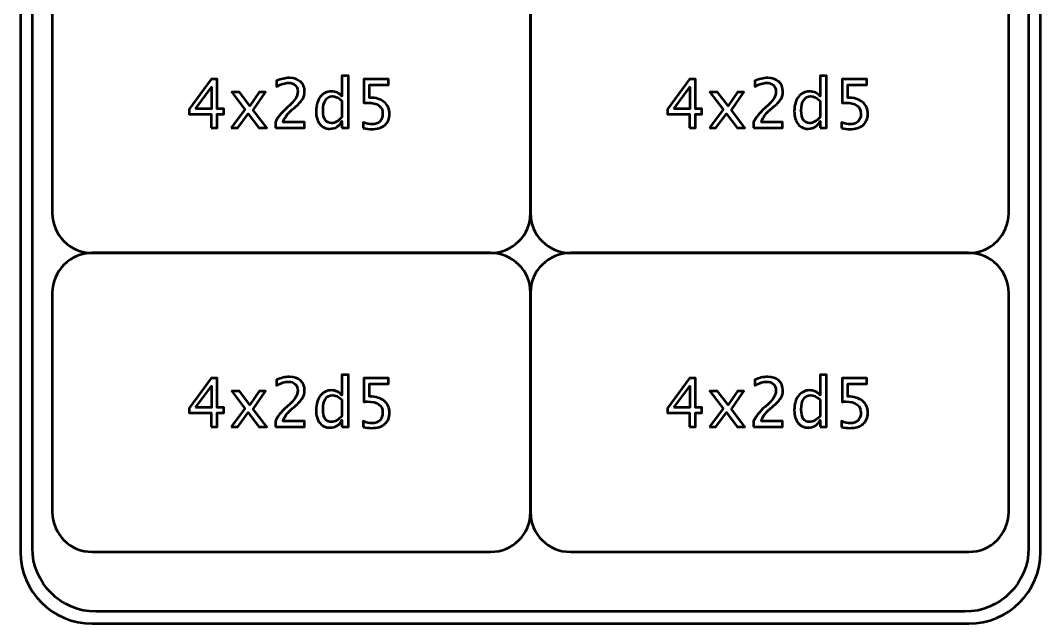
# Model space of a CAD drawing. Header units: centimetres. Extents: x -143 to 63, y -92 to 73.
# Drawn here: x -6.4 to 6.4, y -83.4 to -75.83 of the extents above; entities that cross this region are included whole.
import ezdxf

# ---------------------------------------------------------------- set-up
doc = ezdxf.new("R2010")
doc.units = ezdxf.units.CM
doc.header["$MEASUREMENT"] = 0
doc.layers.add('Layer 1', color=7, linetype='Continuous')

msp = doc.modelspace()

# ---------------------------------------------------------------- linework, layer by layer
at = {"layer": 'Layer 1', "lineweight": 53}
for points in [[(-6.4, -82.5), (-6.4, -82.5), (-6.4, -67.5), (-6.4, -67.5), (-6.4, -67.5), (-6.4, -67.00294), (-5.99706, -66.6), (-5.5, -66.6), (-5.5, -66.6), (-5.5, -66.6), (5.5, -66.6), (5.5, -66.6), (5.5, -66.6), (5.99706, -66.6), (6.4, -67.00294), (6.4, -67.5), (6.4, -67.5), (6.4, -67.5), (6.4, -82.5), (6.4, -82.5), (6.4, -82.5), (6.4, -82.99706), (5.99706, -83.4), (5.5, -83.4), (5.5, -83.4), (5.5, -83.4), (-5.5, -83.4), (-5.5, -83.4), (-5.5, -83.4), (-5.99706, -83.4), (-6.4, -82.99706), (-6.4, -82.5)], [(-5.45, -83.25), (-5.45, -83.25), (5.45, -83.25), (5.45, -83.25), (5.45, -83.25), (5.89183, -83.25), (6.25, -82.89183), (6.25, -82.45), (6.25, -82.45), (6.25, -82.45), (6.25, -67.55), (6.25, -67.55), (6.25, -67.55), (6.25, -67.10817), (5.89183, -66.75), (5.45, -66.75), (5.45, -66.75), (5.45, -66.75), (-5.45, -66.75), (-5.45, -66.75), (-5.45, -66.75), (-5.89183, -66.75), (-6.25, -67.10817), (-6.25, -67.55), (-6.25, -67.55), (-6.25, -67.55), (-6.25, -82.45), (-6.25, -82.45), (-6.25, -82.45), (-6.25, -82.89183), (-5.89183, -83.25), (-5.45, -83.25)]]:
    msp.add_open_spline(points, degree=3, knots=[0, 0, 0, 0, 0.11111111, 0.11111111, 0.11111111, 0.11111111, 0.22222222, 0.22222222, 0.22222222, 0.22222222, 0.33333333, 0.33333333, 0.33333333, 0.33333333, 0.44444444, 0.44444444, 0.44444444, 0.44444444, 0.55555556, 0.55555556, 0.55555556, 0.55555556, 0.66666667, 0.66666667, 0.66666667, 0.66666667, 0.77777778, 0.77777778, 0.77777778, 0.77777778, 1, 1, 1, 1], dxfattribs=at)
at = {"layer": 'Layer 1', "color": 202, "lineweight": 53}
for points, knots in [([(-6, -78.25), (-6, -78.25), (-6, -75.5), (-6, -75.5), (-6, -75.5), (-6, -75.22386), (-5.77614, -75), (-5.5, -75), (-5.5, -75), (-5.5, -75), (-0.5, -75), (-0.5, -75), (-0.5, -75), (-0.22386, -75), (0, -75.22386), (0, -75.5), (0, -75.5), (0, -75.5), (0, -78.25), (0, -78.25), (0, -78.25), (0, -78.52614), (-0.22386, -78.75), (-0.5, -78.75), (-0.5, -78.75), (-0.5, -78.75), (-5.5, -78.75), (-5.5, -78.75), (-5.5, -78.75), (-5.77614, -78.75), (-6, -78.52614), (-6, -78.25)], [0, 0, 0, 0, 0.11111111, 0.11111111, 0.11111111, 0.11111111, 0.22222222, 0.22222222, 0.22222222, 0.22222222, 0.33333333, 0.33333333, 0.33333333, 0.33333333, 0.44444444, 0.44444444, 0.44444444, 0.44444444, 0.55555556, 0.55555556, 0.55555556, 0.55555556, 0.66666667, 0.66666667, 0.66666667, 0.66666667, 0.77777778, 0.77777778, 0.77777778, 0.77777778, 1, 1, 1, 1]), ([(0, -78.25), (0, -78.25), (0, -75.5), (0, -75.5), (0, -75.5), (0, -75.22386), (0.22386, -75), (0.5, -75), (0.5, -75), (0.5, -75), (5.5, -75), (5.5, -75), (5.5, -75), (5.77614, -75), (6, -75.22386), (6, -75.5), (6, -75.5), (6, -75.5), (6, -78.25), (6, -78.25), (6, -78.25), (6, -78.52614), (5.77614, -78.75), (5.5, -78.75), (5.5, -78.75), (5.5, -78.75), (0.5, -78.75), (0.5, -78.75), (0.5, -78.75), (0.22386, -78.75), (0, -78.52614), (0, -78.25)], [0, 0, 0, 0, 0.11111111, 0.11111111, 0.11111111, 0.11111111, 0.22222222, 0.22222222, 0.22222222, 0.22222222, 0.33333333, 0.33333333, 0.33333333, 0.33333333, 0.44444444, 0.44444444, 0.44444444, 0.44444444, 0.55555556, 0.55555556, 0.55555556, 0.55555556, 0.66666667, 0.66666667, 0.66666667, 0.66666667, 0.77777778, 0.77777778, 0.77777778, 0.77777778, 1, 1, 1, 1]), ([(-2.36599, -77.18107), (-2.36599, -77.18107), (-2.36599, -77.09683), (-2.36599, -77.09683), (-2.36599, -77.09683), (-2.39915, -77.15976), (-2.4491, -77.19123), (-2.51585, -77.19123), (-2.51585, -77.19123), (-2.57003, -77.19123), (-2.61265, -77.17162), (-2.64369, -77.13225), (-2.64369, -77.13225), (-2.67474, -77.09288), (-2.69026, -77.03911), (-2.69026, -76.97095), (-2.69026, -76.97095), (-2.69026, -76.89645), (-2.67262, -76.83648), (-2.63748, -76.79104), (-2.63748, -76.79104), (-2.60221, -76.74574), (-2.55592, -76.72302), (-2.49849, -76.72302), (-2.49849, -76.72302), (-2.44529, -76.72302), (-2.40098, -76.74334), (-2.36599, -76.78412), (-2.36599, -76.78412), (-2.36599, -76.78412), (-2.36599, -76.52829), (-2.36599, -76.52829), (-2.36599, -76.52829), (-2.36599, -76.52829), (-2.2847, -76.52829), (-2.2847, -76.52829), (-2.2847, -76.52829), (-2.2847, -76.52829), (-2.2847, -77.18107), (-2.2847, -77.18107), (-2.2847, -77.18107), (-2.2847, -77.18107), (-2.36599, -77.18107), (-2.36599, -77.18107)], [0, 0, 0, 0, 0.08333333, 0.08333333, 0.08333333, 0.08333333, 0.16666667, 0.16666667, 0.16666667, 0.16666667, 0.25, 0.25, 0.25, 0.25, 0.33333333, 0.33333333, 0.33333333, 0.33333333, 0.41666667, 0.41666667, 0.41666667, 0.41666667, 0.5, 0.5, 0.5, 0.5, 0.58333333, 0.58333333, 0.58333333, 0.58333333, 0.66666667, 0.66666667, 0.66666667, 0.66666667, 0.75, 0.75, 0.75, 0.75, 0.83333333, 0.83333333, 0.83333333, 0.83333333, 1, 1, 1, 1]), ([(3.63401, -77.18107), (3.63401, -77.18107), (3.63401, -77.09683), (3.63401, -77.09683), (3.63401, -77.09683), (3.60085, -77.15976), (3.5509, -77.19123), (3.48415, -77.19123), (3.48415, -77.19123), (3.42997, -77.19123), (3.38735, -77.17162), (3.35631, -77.13225), (3.35631, -77.13225), (3.32526, -77.09288), (3.30974, -77.03911), (3.30974, -76.97095), (3.30974, -76.97095), (3.30974, -76.89645), (3.32738, -76.83648), (3.36252, -76.79104), (3.36252, -76.79104), (3.39779, -76.74574), (3.44408, -76.72302), (3.50151, -76.72302), (3.50151, -76.72302), (3.55471, -76.72302), (3.59902, -76.74334), (3.63401, -76.78412), (3.63401, -76.78412), (3.63401, -76.78412), (3.63401, -76.52829), (3.63401, -76.52829), (3.63401, -76.52829), (3.63401, -76.52829), (3.7153, -76.52829), (3.7153, -76.52829), (3.7153, -76.52829), (3.7153, -76.52829), (3.7153, -77.18107), (3.7153, -77.18107), (3.7153, -77.18107), (3.7153, -77.18107), (3.63401, -77.18107), (3.63401, -77.18107)], [0, 0, 0, 0, 0.08333333, 0.08333333, 0.08333333, 0.08333333, 0.16666667, 0.16666667, 0.16666667, 0.16666667, 0.25, 0.25, 0.25, 0.25, 0.33333333, 0.33333333, 0.33333333, 0.33333333, 0.41666667, 0.41666667, 0.41666667, 0.41666667, 0.5, 0.5, 0.5, 0.5, 0.58333333, 0.58333333, 0.58333333, 0.58333333, 0.66666667, 0.66666667, 0.66666667, 0.66666667, 0.75, 0.75, 0.75, 0.75, 0.83333333, 0.83333333, 0.83333333, 0.83333333, 1, 1, 1, 1]), ([(-4.00684, -77.18107), (-4.00684, -77.18107), (-4.00684, -77.0075), (-4.00684, -77.0075), (-4.00684, -77.0075), (-4.00684, -77.0075), (-4.28285, -77.0075), (-4.28285, -77.0075), (-4.28285, -77.0075), (-4.28285, -77.0075), (-4.28285, -76.9457), (-4.28285, -76.9457), (-4.28285, -76.9457), (-4.28285, -76.9457), (-4.00684, -76.56893), (-4.00684, -76.56893), (-4.00684, -76.56893), (-4.00684, -76.56893), (-3.93064, -76.56893), (-3.93064, -76.56893), (-3.93064, -76.56893), (-3.93064, -76.56893), (-3.93064, -76.94062), (-3.93064, -76.94062), (-3.93064, -76.94062), (-3.93064, -76.94062), (-3.84851, -76.94062), (-3.84851, -76.94062), (-3.84851, -76.94062), (-3.84851, -76.94062), (-3.84851, -77.0075), (-3.84851, -77.0075), (-3.84851, -77.0075), (-3.84851, -77.0075), (-3.93064, -77.0075), (-3.93064, -77.0075), (-3.93064, -77.0075), (-3.93064, -77.0075), (-3.93064, -77.18107), (-3.93064, -77.18107), (-3.93064, -77.18107), (-3.93064, -77.18107), (-4.00684, -77.18107), (-4.00684, -77.18107)], [0, 0, 0, 0, 0.08333333, 0.08333333, 0.08333333, 0.08333333, 0.16666667, 0.16666667, 0.16666667, 0.16666667, 0.25, 0.25, 0.25, 0.25, 0.33333333, 0.33333333, 0.33333333, 0.33333333, 0.41666667, 0.41666667, 0.41666667, 0.41666667, 0.5, 0.5, 0.5, 0.5, 0.58333333, 0.58333333, 0.58333333, 0.58333333, 0.66666667, 0.66666667, 0.66666667, 0.66666667, 0.75, 0.75, 0.75, 0.75, 0.83333333, 0.83333333, 0.83333333, 0.83333333, 1, 1, 1, 1]), ([(-4.20256, -76.94062), (-4.20256, -76.94062), (-4.00176, -76.94062), (-4.00176, -76.94062), (-4.00176, -76.94062), (-4.00176, -76.94062), (-4.00176, -76.6694), (-4.00176, -76.6694), (-4.00176, -76.6694), (-4.00176, -76.6694), (-4.20256, -76.94062), (-4.20256, -76.94062)], [0, 0, 0, 0, 0.25, 0.25, 0.25, 0.25, 0.5, 0.5, 0.5, 0.5, 1, 1, 1, 1]), ([(-3.20109, -77.18107), (-3.20109, -77.18107), (-3.20109, -77.10995), (-3.20109, -77.10995), (-3.20109, -77.10995), (-3.17738, -77.05449), (-3.12954, -76.99396), (-3.05743, -76.92862), (-3.05743, -76.92862), (-3.05743, -76.92862), (-3.01087, -76.88685), (-3.01087, -76.88685), (-3.01087, -76.88685), (-2.9509, -76.83238), (-2.92084, -76.77848), (-2.92084, -76.72486), (-2.92084, -76.72486), (-2.92084, -76.69057), (-2.93114, -76.66375), (-2.9516, -76.64414), (-2.9516, -76.64414), (-2.97206, -76.62453), (-3.00043, -76.61465), (-3.03641, -76.61465), (-3.03641, -76.61465), (-3.07846, -76.61465), (-3.12827, -76.63073), (-3.18585, -76.66291), (-3.18585, -76.66291), (-3.18585, -76.66291), (-3.18585, -76.59179), (-3.18585, -76.59179), (-3.18585, -76.59179), (-3.13152, -76.56639), (-3.07747, -76.55369), (-3.02357, -76.55369), (-3.02357, -76.55369), (-2.96628, -76.55369), (-2.92027, -76.56907), (-2.88556, -76.59997), (-2.88556, -76.59997), (-2.85099, -76.63088), (-2.83363, -76.6718), (-2.83363, -76.72288), (-2.83363, -76.72288), (-2.83363, -76.75957), (-2.84238, -76.79217), (-2.85988, -76.82053), (-2.85988, -76.82053), (-2.87752, -76.84903), (-2.91011, -76.88347), (-2.95795, -76.92411), (-2.95795, -76.92411), (-2.95795, -76.92411), (-2.98942, -76.95092), (-2.98942, -76.95092), (-2.98942, -76.95092), (-3.05489, -77.00637), (-3.09271, -77.05943), (-3.10287, -77.10995), (-3.10287, -77.10995), (-3.10287, -77.10995), (-2.83617, -77.10995), (-2.83617, -77.10995), (-2.83617, -77.10995), (-2.83617, -77.10995), (-2.83617, -77.18107), (-2.83617, -77.18107), (-2.83617, -77.18107), (-2.83617, -77.18107), (-3.20109, -77.18107), (-3.20109, -77.18107)], [0, 0, 0, 0, 0.05263158, 0.05263158, 0.05263158, 0.05263158, 0.10526316, 0.10526316, 0.10526316, 0.10526316, 0.15789474, 0.15789474, 0.15789474, 0.15789474, 0.21052632, 0.21052632, 0.21052632, 0.21052632, 0.26315789, 0.26315789, 0.26315789, 0.26315789, 0.31578947, 0.31578947, 0.31578947, 0.31578947, 0.36842105, 0.36842105, 0.36842105, 0.36842105, 0.42105263, 0.42105263, 0.42105263, 0.42105263, 0.47368421, 0.47368421, 0.47368421, 0.47368421, 0.52631579, 0.52631579, 0.52631579, 0.52631579, 0.57894737, 0.57894737, 0.57894737, 0.57894737, 0.63157895, 0.63157895, 0.63157895, 0.63157895, 0.68421053, 0.68421053, 0.68421053, 0.68421053, 0.73684211, 0.73684211, 0.73684211, 0.73684211, 0.78947368, 0.78947368, 0.78947368, 0.78947368, 0.84210526, 0.84210526, 0.84210526, 0.84210526, 0.89473684, 0.89473684, 0.89473684, 0.89473684, 1, 1, 1, 1]), ([(-2.09985, -77.18361), (-2.09985, -77.18361), (-2.09985, -77.1108), (-2.09985, -77.1108), (-2.09985, -77.1108), (-2.05935, -77.12717), (-2.02096, -77.13535), (-1.98428, -77.13535), (-1.98428, -77.13535), (-1.9442, -77.13535), (-1.91259, -77.1235), (-1.88959, -77.09979), (-1.88959, -77.09979), (-1.86659, -77.07608), (-1.85516, -77.04349), (-1.85516, -77.002), (-1.85516, -77.002), (-1.85516, -76.95741), (-1.87139, -76.92326), (-1.90384, -76.89969), (-1.90384, -76.89969), (-1.9363, -76.87613), (-1.98329, -76.86442), (-2.04467, -76.86442), (-2.04467, -76.86442), (-2.05892, -76.86442), (-2.07402, -76.8654), (-2.08969, -76.86738), (-2.08969, -76.86738), (-2.08969, -76.86738), (-2.08969, -76.56893), (-2.08969, -76.56893), (-2.08969, -76.56893), (-2.08969, -76.56893), (-1.7798, -76.56893), (-1.7798, -76.56893), (-1.7798, -76.56893), (-1.7798, -76.56893), (-1.7798, -76.64005), (-1.7798, -76.64005), (-1.7798, -76.64005), (-1.7798, -76.64005), (-2.01857, -76.64005), (-2.01857, -76.64005), (-2.01857, -76.64005), (-2.01857, -76.64005), (-2.01857, -76.80176), (-2.01857, -76.80176), (-2.01857, -76.80176), (-1.93983, -76.80176), (-1.87844, -76.81982), (-1.83427, -76.85595), (-1.83427, -76.85595), (-1.79011, -76.89193), (-1.76795, -76.94189), (-1.76795, -77.00581), (-1.76795, -77.00581), (-1.76795, -77.06536), (-1.78799, -77.11193), (-1.82807, -77.14565), (-1.82807, -77.14565), (-1.86814, -77.17938), (-1.92346, -77.19631), (-1.99401, -77.19631), (-1.99401, -77.19631), (-2.02548, -77.19631), (-2.06076, -77.19208), (-2.09985, -77.18361)], [0, 0, 0, 0, 0.05555556, 0.05555556, 0.05555556, 0.05555556, 0.11111111, 0.11111111, 0.11111111, 0.11111111, 0.16666667, 0.16666667, 0.16666667, 0.16666667, 0.22222222, 0.22222222, 0.22222222, 0.22222222, 0.27777778, 0.27777778, 0.27777778, 0.27777778, 0.33333333, 0.33333333, 0.33333333, 0.33333333, 0.38888889, 0.38888889, 0.38888889, 0.38888889, 0.44444444, 0.44444444, 0.44444444, 0.44444444, 0.5, 0.5, 0.5, 0.5, 0.55555556, 0.55555556, 0.55555556, 0.55555556, 0.61111111, 0.61111111, 0.61111111, 0.61111111, 0.66666667, 0.66666667, 0.66666667, 0.66666667, 0.72222222, 0.72222222, 0.72222222, 0.72222222, 0.77777778, 0.77777778, 0.77777778, 0.77777778, 0.83333333, 0.83333333, 0.83333333, 0.83333333, 0.88888889, 0.88888889, 0.88888889, 0.88888889, 1, 1, 1, 1]), ([(1.99316, -77.18107), (1.99316, -77.18107), (1.99316, -77.0075), (1.99316, -77.0075), (1.99316, -77.0075), (1.99316, -77.0075), (1.71715, -77.0075), (1.71715, -77.0075), (1.71715, -77.0075), (1.71715, -77.0075), (1.71715, -76.9457), (1.71715, -76.9457), (1.71715, -76.9457), (1.71715, -76.9457), (1.99316, -76.56893), (1.99316, -76.56893), (1.99316, -76.56893), (1.99316, -76.56893), (2.06936, -76.56893), (2.06936, -76.56893), (2.06936, -76.56893), (2.06936, -76.56893), (2.06936, -76.94062), (2.06936, -76.94062), (2.06936, -76.94062), (2.06936, -76.94062), (2.15149, -76.94062), (2.15149, -76.94062), (2.15149, -76.94062), (2.15149, -76.94062), (2.15149, -77.0075), (2.15149, -77.0075), (2.15149, -77.0075), (2.15149, -77.0075), (2.06936, -77.0075), (2.06936, -77.0075), (2.06936, -77.0075), (2.06936, -77.0075), (2.06936, -77.18107), (2.06936, -77.18107), (2.06936, -77.18107), (2.06936, -77.18107), (1.99316, -77.18107), (1.99316, -77.18107)], [0, 0, 0, 0, 0.08333333, 0.08333333, 0.08333333, 0.08333333, 0.16666667, 0.16666667, 0.16666667, 0.16666667, 0.25, 0.25, 0.25, 0.25, 0.33333333, 0.33333333, 0.33333333, 0.33333333, 0.41666667, 0.41666667, 0.41666667, 0.41666667, 0.5, 0.5, 0.5, 0.5, 0.58333333, 0.58333333, 0.58333333, 0.58333333, 0.66666667, 0.66666667, 0.66666667, 0.66666667, 0.75, 0.75, 0.75, 0.75, 0.83333333, 0.83333333, 0.83333333, 0.83333333, 1, 1, 1, 1]), ([(1.79744, -76.94062), (1.79744, -76.94062), (1.99824, -76.94062), (1.99824, -76.94062), (1.99824, -76.94062), (1.99824, -76.94062), (1.99824, -76.6694), (1.99824, -76.6694), (1.99824, -76.6694), (1.99824, -76.6694), (1.79744, -76.94062), (1.79744, -76.94062)], [0, 0, 0, 0, 0.25, 0.25, 0.25, 0.25, 0.5, 0.5, 0.5, 0.5, 1, 1, 1, 1]), ([(2.79891, -77.18107), (2.79891, -77.18107), (2.79891, -77.10995), (2.79891, -77.10995), (2.79891, -77.10995), (2.82262, -77.05449), (2.87046, -76.99396), (2.94257, -76.92862), (2.94257, -76.92862), (2.94257, -76.92862), (2.98913, -76.88685), (2.98913, -76.88685), (2.98913, -76.88685), (3.0491, -76.83238), (3.07916, -76.77848), (3.07916, -76.72486), (3.07916, -76.72486), (3.07916, -76.69057), (3.06886, -76.66375), (3.0484, -76.64414), (3.0484, -76.64414), (3.02794, -76.62453), (2.99957, -76.61465), (2.96359, -76.61465), (2.96359, -76.61465), (2.92154, -76.61465), (2.87173, -76.63073), (2.81415, -76.66291), (2.81415, -76.66291), (2.81415, -76.66291), (2.81415, -76.59179), (2.81415, -76.59179), (2.81415, -76.59179), (2.86848, -76.56639), (2.92253, -76.55369), (2.97643, -76.55369), (2.97643, -76.55369), (3.03372, -76.55369), (3.07973, -76.56907), (3.11444, -76.59997), (3.11444, -76.59997), (3.14901, -76.63088), (3.16637, -76.6718), (3.16637, -76.72288), (3.16637, -76.72288), (3.16637, -76.75957), (3.15762, -76.79217), (3.14012, -76.82053), (3.14012, -76.82053), (3.12248, -76.84903), (3.08989, -76.88347), (3.04205, -76.92411), (3.04205, -76.92411), (3.04205, -76.92411), (3.01058, -76.95092), (3.01058, -76.95092), (3.01058, -76.95092), (2.94511, -77.00637), (2.90729, -77.05943), (2.89713, -77.10995), (2.89713, -77.10995), (2.89713, -77.10995), (3.16383, -77.10995), (3.16383, -77.10995), (3.16383, -77.10995), (3.16383, -77.10995), (3.16383, -77.18107), (3.16383, -77.18107), (3.16383, -77.18107), (3.16383, -77.18107), (2.79891, -77.18107), (2.79891, -77.18107)], [0, 0, 0, 0, 0.05263158, 0.05263158, 0.05263158, 0.05263158, 0.10526316, 0.10526316, 0.10526316, 0.10526316, 0.15789474, 0.15789474, 0.15789474, 0.15789474, 0.21052632, 0.21052632, 0.21052632, 0.21052632, 0.26315789, 0.26315789, 0.26315789, 0.26315789, 0.31578947, 0.31578947, 0.31578947, 0.31578947, 0.36842105, 0.36842105, 0.36842105, 0.36842105, 0.42105263, 0.42105263, 0.42105263, 0.42105263, 0.47368421, 0.47368421, 0.47368421, 0.47368421, 0.52631579, 0.52631579, 0.52631579, 0.52631579, 0.57894737, 0.57894737, 0.57894737, 0.57894737, 0.63157895, 0.63157895, 0.63157895, 0.63157895, 0.68421053, 0.68421053, 0.68421053, 0.68421053, 0.73684211, 0.73684211, 0.73684211, 0.73684211, 0.78947368, 0.78947368, 0.78947368, 0.78947368, 0.84210526, 0.84210526, 0.84210526, 0.84210526, 0.89473684, 0.89473684, 0.89473684, 0.89473684, 1, 1, 1, 1]), ([(3.90015, -77.18361), (3.90015, -77.18361), (3.90015, -77.1108), (3.90015, -77.1108), (3.90015, -77.1108), (3.94065, -77.12717), (3.97904, -77.13535), (4.01572, -77.13535), (4.01572, -77.13535), (4.0558, -77.13535), (4.08741, -77.1235), (4.11041, -77.09979), (4.11041, -77.09979), (4.13341, -77.07608), (4.14484, -77.04349), (4.14484, -77.002), (4.14484, -77.002), (4.14484, -76.95741), (4.12861, -76.92326), (4.09616, -76.89969), (4.09616, -76.89969), (4.0637, -76.87613), (4.01671, -76.86442), (3.95533, -76.86442), (3.95533, -76.86442), (3.94108, -76.86442), (3.92598, -76.8654), (3.91031, -76.86738), (3.91031, -76.86738), (3.91031, -76.86738), (3.91031, -76.56893), (3.91031, -76.56893), (3.91031, -76.56893), (3.91031, -76.56893), (4.2202, -76.56893), (4.2202, -76.56893), (4.2202, -76.56893), (4.2202, -76.56893), (4.2202, -76.64005), (4.2202, -76.64005), (4.2202, -76.64005), (4.2202, -76.64005), (3.98143, -76.64005), (3.98143, -76.64005), (3.98143, -76.64005), (3.98143, -76.64005), (3.98143, -76.80176), (3.98143, -76.80176), (3.98143, -76.80176), (4.06017, -76.80176), (4.12156, -76.81982), (4.16573, -76.85595), (4.16573, -76.85595), (4.20989, -76.89193), (4.23205, -76.94189), (4.23205, -77.00581), (4.23205, -77.00581), (4.23205, -77.06536), (4.21201, -77.11193), (4.17193, -77.14565), (4.17193, -77.14565), (4.13186, -77.17938), (4.07654, -77.19631), (4.00599, -77.19631), (4.00599, -77.19631), (3.97452, -77.19631), (3.93924, -77.19208), (3.90015, -77.18361)], [0, 0, 0, 0, 0.05555556, 0.05555556, 0.05555556, 0.05555556, 0.11111111, 0.11111111, 0.11111111, 0.11111111, 0.16666667, 0.16666667, 0.16666667, 0.16666667, 0.22222222, 0.22222222, 0.22222222, 0.22222222, 0.27777778, 0.27777778, 0.27777778, 0.27777778, 0.33333333, 0.33333333, 0.33333333, 0.33333333, 0.38888889, 0.38888889, 0.38888889, 0.38888889, 0.44444444, 0.44444444, 0.44444444, 0.44444444, 0.5, 0.5, 0.5, 0.5, 0.55555556, 0.55555556, 0.55555556, 0.55555556, 0.61111111, 0.61111111, 0.61111111, 0.61111111, 0.66666667, 0.66666667, 0.66666667, 0.66666667, 0.72222222, 0.72222222, 0.72222222, 0.72222222, 0.77777778, 0.77777778, 0.77777778, 0.77777778, 0.83333333, 0.83333333, 0.83333333, 0.83333333, 0.88888889, 0.88888889, 0.88888889, 0.88888889, 1, 1, 1, 1]), ([(-3.75424, -77.18107), (-3.75424, -77.18107), (-3.58336, -76.94951), (-3.58336, -76.94951), (-3.58336, -76.94951), (-3.58336, -76.94951), (-3.74916, -76.73233), (-3.74916, -76.73233), (-3.74916, -76.73233), (-3.74916, -76.73233), (-3.65222, -76.73233), (-3.65222, -76.73233), (-3.65222, -76.73233), (-3.65222, -76.73233), (-3.52127, -76.9052), (-3.52127, -76.9052), (-3.52127, -76.9052), (-3.52127, -76.9052), (-3.40273, -76.73233), (-3.40273, -76.73233), (-3.40273, -76.73233), (-3.40273, -76.73233), (-3.32329, -76.73233), (-3.32329, -76.73233), (-3.32329, -76.73233), (-3.32329, -76.73233), (-3.47851, -76.95995), (-3.47851, -76.95995), (-3.47851, -76.95995), (-3.47851, -76.95995), (-3.30974, -77.18107), (-3.30974, -77.18107), (-3.30974, -77.18107), (-3.30974, -77.18107), (-3.40669, -77.18107), (-3.40669, -77.18107), (-3.40669, -77.18107), (-3.40669, -77.18107), (-3.54187, -77.00327), (-3.54187, -77.00327), (-3.54187, -77.00327), (-3.54187, -77.00327), (-3.67268, -77.18107), (-3.67268, -77.18107), (-3.67268, -77.18107), (-3.67268, -77.18107), (-3.75424, -77.18107), (-3.75424, -77.18107)], [0, 0, 0, 0, 0.07692308, 0.07692308, 0.07692308, 0.07692308, 0.15384615, 0.15384615, 0.15384615, 0.15384615, 0.23076923, 0.23076923, 0.23076923, 0.23076923, 0.30769231, 0.30769231, 0.30769231, 0.30769231, 0.38461538, 0.38461538, 0.38461538, 0.38461538, 0.46153846, 0.46153846, 0.46153846, 0.46153846, 0.53846154, 0.53846154, 0.53846154, 0.53846154, 0.61538462, 0.61538462, 0.61538462, 0.61538462, 0.69230769, 0.69230769, 0.69230769, 0.69230769, 0.76923077, 0.76923077, 0.76923077, 0.76923077, 0.84615385, 0.84615385, 0.84615385, 0.84615385, 1, 1, 1, 1]), ([(-2.36599, -76.83972), (-2.40818, -76.80261), (-2.44811, -76.78398), (-2.48593, -76.78398), (-2.48593, -76.78398), (-2.52318, -76.78398), (-2.55197, -76.7995), (-2.57243, -76.83069), (-2.57243, -76.83069), (-2.59289, -76.86173), (-2.60305, -76.90576), (-2.60305, -76.96277), (-2.60305, -76.96277), (-2.60305, -77.06762), (-2.56834, -77.12011), (-2.49877, -77.12011), (-2.49877, -77.12011), (-2.45362, -77.12011), (-2.40931, -77.09542), (-2.36599, -77.04617), (-2.36599, -77.04617), (-2.36599, -77.04617), (-2.36599, -76.83972), (-2.36599, -76.83972)], [0, 0, 0, 0, 0.14285714, 0.14285714, 0.14285714, 0.14285714, 0.28571429, 0.28571429, 0.28571429, 0.28571429, 0.42857143, 0.42857143, 0.42857143, 0.42857143, 0.57142857, 0.57142857, 0.57142857, 0.57142857, 0.71428571, 0.71428571, 0.71428571, 0.71428571, 1, 1, 1, 1]), ([(2.24576, -77.18107), (2.24576, -77.18107), (2.41664, -76.94951), (2.41664, -76.94951), (2.41664, -76.94951), (2.41664, -76.94951), (2.25084, -76.73233), (2.25084, -76.73233), (2.25084, -76.73233), (2.25084, -76.73233), (2.34778, -76.73233), (2.34778, -76.73233), (2.34778, -76.73233), (2.34778, -76.73233), (2.47873, -76.9052), (2.47873, -76.9052), (2.47873, -76.9052), (2.47873, -76.9052), (2.59727, -76.73233), (2.59727, -76.73233), (2.59727, -76.73233), (2.59727, -76.73233), (2.67671, -76.73233), (2.67671, -76.73233), (2.67671, -76.73233), (2.67671, -76.73233), (2.52149, -76.95995), (2.52149, -76.95995), (2.52149, -76.95995), (2.52149, -76.95995), (2.69026, -77.18107), (2.69026, -77.18107), (2.69026, -77.18107), (2.69026, -77.18107), (2.59331, -77.18107), (2.59331, -77.18107), (2.59331, -77.18107), (2.59331, -77.18107), (2.45813, -77.00327), (2.45813, -77.00327), (2.45813, -77.00327), (2.45813, -77.00327), (2.32732, -77.18107), (2.32732, -77.18107), (2.32732, -77.18107), (2.32732, -77.18107), (2.24576, -77.18107), (2.24576, -77.18107)], [0, 0, 0, 0, 0.07692308, 0.07692308, 0.07692308, 0.07692308, 0.15384615, 0.15384615, 0.15384615, 0.15384615, 0.23076923, 0.23076923, 0.23076923, 0.23076923, 0.30769231, 0.30769231, 0.30769231, 0.30769231, 0.38461538, 0.38461538, 0.38461538, 0.38461538, 0.46153846, 0.46153846, 0.46153846, 0.46153846, 0.53846154, 0.53846154, 0.53846154, 0.53846154, 0.61538462, 0.61538462, 0.61538462, 0.61538462, 0.69230769, 0.69230769, 0.69230769, 0.69230769, 0.76923077, 0.76923077, 0.76923077, 0.76923077, 0.84615385, 0.84615385, 0.84615385, 0.84615385, 1, 1, 1, 1]), ([(3.63401, -76.83972), (3.59182, -76.80261), (3.55189, -76.78398), (3.51407, -76.78398), (3.51407, -76.78398), (3.47682, -76.78398), (3.44803, -76.7995), (3.42757, -76.83069), (3.42757, -76.83069), (3.40711, -76.86173), (3.39695, -76.90576), (3.39695, -76.96277), (3.39695, -76.96277), (3.39695, -77.06762), (3.43166, -77.12011), (3.50123, -77.12011), (3.50123, -77.12011), (3.54638, -77.12011), (3.59069, -77.09542), (3.63401, -77.04617), (3.63401, -77.04617), (3.63401, -77.04617), (3.63401, -76.83972), (3.63401, -76.83972)], [0, 0, 0, 0, 0.14285714, 0.14285714, 0.14285714, 0.14285714, 0.28571429, 0.28571429, 0.28571429, 0.28571429, 0.42857143, 0.42857143, 0.42857143, 0.42857143, 0.57142857, 0.57142857, 0.57142857, 0.57142857, 0.71428571, 0.71428571, 0.71428571, 0.71428571, 1, 1, 1, 1]), ([(-6, -82), (-6, -82), (-6, -79.25), (-6, -79.25), (-6, -79.25), (-6, -78.97386), (-5.77614, -78.75), (-5.5, -78.75), (-5.5, -78.75), (-5.5, -78.75), (-0.5, -78.75), (-0.5, -78.75), (-0.5, -78.75), (-0.22386, -78.75), (0, -78.97386), (0, -79.25), (0, -79.25), (0, -79.25), (0, -82), (0, -82), (0, -82), (0, -82.27614), (-0.22386, -82.5), (-0.5, -82.5), (-0.5, -82.5), (-0.5, -82.5), (-5.5, -82.5), (-5.5, -82.5), (-5.5, -82.5), (-5.77614, -82.5), (-6, -82.27614), (-6, -82)], [0, 0, 0, 0, 0.11111111, 0.11111111, 0.11111111, 0.11111111, 0.22222222, 0.22222222, 0.22222222, 0.22222222, 0.33333333, 0.33333333, 0.33333333, 0.33333333, 0.44444444, 0.44444444, 0.44444444, 0.44444444, 0.55555556, 0.55555556, 0.55555556, 0.55555556, 0.66666667, 0.66666667, 0.66666667, 0.66666667, 0.77777778, 0.77777778, 0.77777778, 0.77777778, 1, 1, 1, 1]), ([(0, -82), (0, -82), (0, -79.25), (0, -79.25), (0, -79.25), (0, -78.97386), (0.22386, -78.75), (0.5, -78.75), (0.5, -78.75), (0.5, -78.75), (5.5, -78.75), (5.5, -78.75), (5.5, -78.75), (5.77614, -78.75), (6, -78.97386), (6, -79.25), (6, -79.25), (6, -79.25), (6, -82), (6, -82), (6, -82), (6, -82.27614), (5.77614, -82.5), (5.5, -82.5), (5.5, -82.5), (5.5, -82.5), (0.5, -82.5), (0.5, -82.5), (0.5, -82.5), (0.22386, -82.5), (0, -82.27614), (0, -82)], [0, 0, 0, 0, 0.11111111, 0.11111111, 0.11111111, 0.11111111, 0.22222222, 0.22222222, 0.22222222, 0.22222222, 0.33333333, 0.33333333, 0.33333333, 0.33333333, 0.44444444, 0.44444444, 0.44444444, 0.44444444, 0.55555556, 0.55555556, 0.55555556, 0.55555556, 0.66666667, 0.66666667, 0.66666667, 0.66666667, 0.77777778, 0.77777778, 0.77777778, 0.77777778, 1, 1, 1, 1]), ([(-4.00684, -80.93107), (-4.00684, -80.93107), (-4.00684, -80.7575), (-4.00684, -80.7575), (-4.00684, -80.7575), (-4.00684, -80.7575), (-4.28285, -80.7575), (-4.28285, -80.7575), (-4.28285, -80.7575), (-4.28285, -80.7575), (-4.28285, -80.6957), (-4.28285, -80.6957), (-4.28285, -80.6957), (-4.28285, -80.6957), (-4.00684, -80.31893), (-4.00684, -80.31893), (-4.00684, -80.31893), (-4.00684, -80.31893), (-3.93064, -80.31893), (-3.93064, -80.31893), (-3.93064, -80.31893), (-3.93064, -80.31893), (-3.93064, -80.69062), (-3.93064, -80.69062), (-3.93064, -80.69062), (-3.93064, -80.69062), (-3.84851, -80.69062), (-3.84851, -80.69062), (-3.84851, -80.69062), (-3.84851, -80.69062), (-3.84851, -80.7575), (-3.84851, -80.7575), (-3.84851, -80.7575), (-3.84851, -80.7575), (-3.93064, -80.7575), (-3.93064, -80.7575), (-3.93064, -80.7575), (-3.93064, -80.7575), (-3.93064, -80.93107), (-3.93064, -80.93107), (-3.93064, -80.93107), (-3.93064, -80.93107), (-4.00684, -80.93107), (-4.00684, -80.93107)], [0, 0, 0, 0, 0.08333333, 0.08333333, 0.08333333, 0.08333333, 0.16666667, 0.16666667, 0.16666667, 0.16666667, 0.25, 0.25, 0.25, 0.25, 0.33333333, 0.33333333, 0.33333333, 0.33333333, 0.41666667, 0.41666667, 0.41666667, 0.41666667, 0.5, 0.5, 0.5, 0.5, 0.58333333, 0.58333333, 0.58333333, 0.58333333, 0.66666667, 0.66666667, 0.66666667, 0.66666667, 0.75, 0.75, 0.75, 0.75, 0.83333333, 0.83333333, 0.83333333, 0.83333333, 1, 1, 1, 1]), ([(-3.20109, -80.93107), (-3.20109, -80.93107), (-3.20109, -80.85995), (-3.20109, -80.85995), (-3.20109, -80.85995), (-3.17738, -80.80449), (-3.12954, -80.74396), (-3.05743, -80.67862), (-3.05743, -80.67862), (-3.05743, -80.67862), (-3.01087, -80.63685), (-3.01087, -80.63685), (-3.01087, -80.63685), (-2.9509, -80.58238), (-2.92084, -80.52848), (-2.92084, -80.47486), (-2.92084, -80.47486), (-2.92084, -80.44057), (-2.93114, -80.41375), (-2.9516, -80.39414), (-2.9516, -80.39414), (-2.97206, -80.37453), (-3.00043, -80.36465), (-3.03641, -80.36465), (-3.03641, -80.36465), (-3.07846, -80.36465), (-3.12827, -80.38073), (-3.18585, -80.41291), (-3.18585, -80.41291), (-3.18585, -80.41291), (-3.18585, -80.34179), (-3.18585, -80.34179), (-3.18585, -80.34179), (-3.13152, -80.31639), (-3.07747, -80.30369), (-3.02357, -80.30369), (-3.02357, -80.30369), (-2.96628, -80.30369), (-2.92027, -80.31907), (-2.88556, -80.34997), (-2.88556, -80.34997), (-2.85099, -80.38088), (-2.83363, -80.4218), (-2.83363, -80.47288), (-2.83363, -80.47288), (-2.83363, -80.50957), (-2.84238, -80.54217), (-2.85988, -80.57053), (-2.85988, -80.57053), (-2.87752, -80.59903), (-2.91011, -80.63347), (-2.95795, -80.67411), (-2.95795, -80.67411), (-2.95795, -80.67411), (-2.98942, -80.70092), (-2.98942, -80.70092), (-2.98942, -80.70092), (-3.05489, -80.75637), (-3.09271, -80.80943), (-3.10287, -80.85995), (-3.10287, -80.85995), (-3.10287, -80.85995), (-2.83617, -80.85995), (-2.83617, -80.85995), (-2.83617, -80.85995), (-2.83617, -80.85995), (-2.83617, -80.93107), (-2.83617, -80.93107), (-2.83617, -80.93107), (-2.83617, -80.93107), (-3.20109, -80.93107), (-3.20109, -80.93107)], [0, 0, 0, 0, 0.05263158, 0.05263158, 0.05263158, 0.05263158, 0.10526316, 0.10526316, 0.10526316, 0.10526316, 0.15789474, 0.15789474, 0.15789474, 0.15789474, 0.21052632, 0.21052632, 0.21052632, 0.21052632, 0.26315789, 0.26315789, 0.26315789, 0.26315789, 0.31578947, 0.31578947, 0.31578947, 0.31578947, 0.36842105, 0.36842105, 0.36842105, 0.36842105, 0.42105263, 0.42105263, 0.42105263, 0.42105263, 0.47368421, 0.47368421, 0.47368421, 0.47368421, 0.52631579, 0.52631579, 0.52631579, 0.52631579, 0.57894737, 0.57894737, 0.57894737, 0.57894737, 0.63157895, 0.63157895, 0.63157895, 0.63157895, 0.68421053, 0.68421053, 0.68421053, 0.68421053, 0.73684211, 0.73684211, 0.73684211, 0.73684211, 0.78947368, 0.78947368, 0.78947368, 0.78947368, 0.84210526, 0.84210526, 0.84210526, 0.84210526, 0.89473684, 0.89473684, 0.89473684, 0.89473684, 1, 1, 1, 1]), ([(-2.36599, -80.93107), (-2.36599, -80.93107), (-2.36599, -80.84683), (-2.36599, -80.84683), (-2.36599, -80.84683), (-2.39915, -80.90976), (-2.4491, -80.94123), (-2.51585, -80.94123), (-2.51585, -80.94123), (-2.57003, -80.94123), (-2.61265, -80.92162), (-2.64369, -80.88225), (-2.64369, -80.88225), (-2.67474, -80.84288), (-2.69026, -80.78911), (-2.69026, -80.72095), (-2.69026, -80.72095), (-2.69026, -80.64645), (-2.67262, -80.58648), (-2.63748, -80.54104), (-2.63748, -80.54104), (-2.60221, -80.49574), (-2.55592, -80.47302), (-2.49849, -80.47302), (-2.49849, -80.47302), (-2.44529, -80.47302), (-2.40098, -80.49334), (-2.36599, -80.53412), (-2.36599, -80.53412), (-2.36599, -80.53412), (-2.36599, -80.27829), (-2.36599, -80.27829), (-2.36599, -80.27829), (-2.36599, -80.27829), (-2.2847, -80.27829), (-2.2847, -80.27829), (-2.2847, -80.27829), (-2.2847, -80.27829), (-2.2847, -80.93107), (-2.2847, -80.93107), (-2.2847, -80.93107), (-2.2847, -80.93107), (-2.36599, -80.93107), (-2.36599, -80.93107)], [0, 0, 0, 0, 0.08333333, 0.08333333, 0.08333333, 0.08333333, 0.16666667, 0.16666667, 0.16666667, 0.16666667, 0.25, 0.25, 0.25, 0.25, 0.33333333, 0.33333333, 0.33333333, 0.33333333, 0.41666667, 0.41666667, 0.41666667, 0.41666667, 0.5, 0.5, 0.5, 0.5, 0.58333333, 0.58333333, 0.58333333, 0.58333333, 0.66666667, 0.66666667, 0.66666667, 0.66666667, 0.75, 0.75, 0.75, 0.75, 0.83333333, 0.83333333, 0.83333333, 0.83333333, 1, 1, 1, 1]), ([(-2.09985, -80.93361), (-2.09985, -80.93361), (-2.09985, -80.8608), (-2.09985, -80.8608), (-2.09985, -80.8608), (-2.05935, -80.87717), (-2.02096, -80.88535), (-1.98428, -80.88535), (-1.98428, -80.88535), (-1.9442, -80.88535), (-1.91259, -80.8735), (-1.88959, -80.84979), (-1.88959, -80.84979), (-1.86659, -80.82608), (-1.85516, -80.79349), (-1.85516, -80.752), (-1.85516, -80.752), (-1.85516, -80.70741), (-1.87139, -80.67326), (-1.90384, -80.64969), (-1.90384, -80.64969), (-1.9363, -80.62613), (-1.98329, -80.61442), (-2.04467, -80.61442), (-2.04467, -80.61442), (-2.05892, -80.61442), (-2.07402, -80.6154), (-2.08969, -80.61738), (-2.08969, -80.61738), (-2.08969, -80.61738), (-2.08969, -80.31893), (-2.08969, -80.31893), (-2.08969, -80.31893), (-2.08969, -80.31893), (-1.7798, -80.31893), (-1.7798, -80.31893), (-1.7798, -80.31893), (-1.7798, -80.31893), (-1.7798, -80.39005), (-1.7798, -80.39005), (-1.7798, -80.39005), (-1.7798, -80.39005), (-2.01857, -80.39005), (-2.01857, -80.39005), (-2.01857, -80.39005), (-2.01857, -80.39005), (-2.01857, -80.55176), (-2.01857, -80.55176), (-2.01857, -80.55176), (-1.93983, -80.55176), (-1.87844, -80.56982), (-1.83427, -80.60595), (-1.83427, -80.60595), (-1.79011, -80.64193), (-1.76795, -80.69189), (-1.76795, -80.75581), (-1.76795, -80.75581), (-1.76795, -80.81536), (-1.78799, -80.86193), (-1.82807, -80.89565), (-1.82807, -80.89565), (-1.86814, -80.92938), (-1.92346, -80.94631), (-1.99401, -80.94631), (-1.99401, -80.94631), (-2.02548, -80.94631), (-2.06076, -80.94208), (-2.09985, -80.93361)], [0, 0, 0, 0, 0.05555556, 0.05555556, 0.05555556, 0.05555556, 0.11111111, 0.11111111, 0.11111111, 0.11111111, 0.16666667, 0.16666667, 0.16666667, 0.16666667, 0.22222222, 0.22222222, 0.22222222, 0.22222222, 0.27777778, 0.27777778, 0.27777778, 0.27777778, 0.33333333, 0.33333333, 0.33333333, 0.33333333, 0.38888889, 0.38888889, 0.38888889, 0.38888889, 0.44444444, 0.44444444, 0.44444444, 0.44444444, 0.5, 0.5, 0.5, 0.5, 0.55555556, 0.55555556, 0.55555556, 0.55555556, 0.61111111, 0.61111111, 0.61111111, 0.61111111, 0.66666667, 0.66666667, 0.66666667, 0.66666667, 0.72222222, 0.72222222, 0.72222222, 0.72222222, 0.77777778, 0.77777778, 0.77777778, 0.77777778, 0.83333333, 0.83333333, 0.83333333, 0.83333333, 0.88888889, 0.88888889, 0.88888889, 0.88888889, 1, 1, 1, 1]), ([(1.99316, -80.93107), (1.99316, -80.93107), (1.99316, -80.7575), (1.99316, -80.7575), (1.99316, -80.7575), (1.99316, -80.7575), (1.71715, -80.7575), (1.71715, -80.7575), (1.71715, -80.7575), (1.71715, -80.7575), (1.71715, -80.6957), (1.71715, -80.6957), (1.71715, -80.6957), (1.71715, -80.6957), (1.99316, -80.31893), (1.99316, -80.31893), (1.99316, -80.31893), (1.99316, -80.31893), (2.06936, -80.31893), (2.06936, -80.31893), (2.06936, -80.31893), (2.06936, -80.31893), (2.06936, -80.69062), (2.06936, -80.69062), (2.06936, -80.69062), (2.06936, -80.69062), (2.15149, -80.69062), (2.15149, -80.69062), (2.15149, -80.69062), (2.15149, -80.69062), (2.15149, -80.7575), (2.15149, -80.7575), (2.15149, -80.7575), (2.15149, -80.7575), (2.06936, -80.7575), (2.06936, -80.7575), (2.06936, -80.7575), (2.06936, -80.7575), (2.06936, -80.93107), (2.06936, -80.93107), (2.06936, -80.93107), (2.06936, -80.93107), (1.99316, -80.93107), (1.99316, -80.93107)], [0, 0, 0, 0, 0.08333333, 0.08333333, 0.08333333, 0.08333333, 0.16666667, 0.16666667, 0.16666667, 0.16666667, 0.25, 0.25, 0.25, 0.25, 0.33333333, 0.33333333, 0.33333333, 0.33333333, 0.41666667, 0.41666667, 0.41666667, 0.41666667, 0.5, 0.5, 0.5, 0.5, 0.58333333, 0.58333333, 0.58333333, 0.58333333, 0.66666667, 0.66666667, 0.66666667, 0.66666667, 0.75, 0.75, 0.75, 0.75, 0.83333333, 0.83333333, 0.83333333, 0.83333333, 1, 1, 1, 1]), ([(2.79891, -80.93107), (2.79891, -80.93107), (2.79891, -80.85995), (2.79891, -80.85995), (2.79891, -80.85995), (2.82262, -80.80449), (2.87046, -80.74396), (2.94257, -80.67862), (2.94257, -80.67862), (2.94257, -80.67862), (2.98913, -80.63685), (2.98913, -80.63685), (2.98913, -80.63685), (3.0491, -80.58238), (3.07916, -80.52848), (3.07916, -80.47486), (3.07916, -80.47486), (3.07916, -80.44057), (3.06886, -80.41375), (3.0484, -80.39414), (3.0484, -80.39414), (3.02794, -80.37453), (2.99957, -80.36465), (2.96359, -80.36465), (2.96359, -80.36465), (2.92154, -80.36465), (2.87173, -80.38073), (2.81415, -80.41291), (2.81415, -80.41291), (2.81415, -80.41291), (2.81415, -80.34179), (2.81415, -80.34179), (2.81415, -80.34179), (2.86848, -80.31639), (2.92253, -80.30369), (2.97643, -80.30369), (2.97643, -80.30369), (3.03372, -80.30369), (3.07973, -80.31907), (3.11444, -80.34997), (3.11444, -80.34997), (3.14901, -80.38088), (3.16637, -80.4218), (3.16637, -80.47288), (3.16637, -80.47288), (3.16637, -80.50957), (3.15762, -80.54217), (3.14012, -80.57053), (3.14012, -80.57053), (3.12248, -80.59903), (3.08989, -80.63347), (3.04205, -80.67411), (3.04205, -80.67411), (3.04205, -80.67411), (3.01058, -80.70092), (3.01058, -80.70092), (3.01058, -80.70092), (2.94511, -80.75637), (2.90729, -80.80943), (2.89713, -80.85995), (2.89713, -80.85995), (2.89713, -80.85995), (3.16383, -80.85995), (3.16383, -80.85995), (3.16383, -80.85995), (3.16383, -80.85995), (3.16383, -80.93107), (3.16383, -80.93107), (3.16383, -80.93107), (3.16383, -80.93107), (2.79891, -80.93107), (2.79891, -80.93107)], [0, 0, 0, 0, 0.05263158, 0.05263158, 0.05263158, 0.05263158, 0.10526316, 0.10526316, 0.10526316, 0.10526316, 0.15789474, 0.15789474, 0.15789474, 0.15789474, 0.21052632, 0.21052632, 0.21052632, 0.21052632, 0.26315789, 0.26315789, 0.26315789, 0.26315789, 0.31578947, 0.31578947, 0.31578947, 0.31578947, 0.36842105, 0.36842105, 0.36842105, 0.36842105, 0.42105263, 0.42105263, 0.42105263, 0.42105263, 0.47368421, 0.47368421, 0.47368421, 0.47368421, 0.52631579, 0.52631579, 0.52631579, 0.52631579, 0.57894737, 0.57894737, 0.57894737, 0.57894737, 0.63157895, 0.63157895, 0.63157895, 0.63157895, 0.68421053, 0.68421053, 0.68421053, 0.68421053, 0.73684211, 0.73684211, 0.73684211, 0.73684211, 0.78947368, 0.78947368, 0.78947368, 0.78947368, 0.84210526, 0.84210526, 0.84210526, 0.84210526, 0.89473684, 0.89473684, 0.89473684, 0.89473684, 1, 1, 1, 1]), ([(3.63401, -80.93107), (3.63401, -80.93107), (3.63401, -80.84683), (3.63401, -80.84683), (3.63401, -80.84683), (3.60085, -80.90976), (3.5509, -80.94123), (3.48415, -80.94123), (3.48415, -80.94123), (3.42997, -80.94123), (3.38735, -80.92162), (3.35631, -80.88225), (3.35631, -80.88225), (3.32526, -80.84288), (3.30974, -80.78911), (3.30974, -80.72095), (3.30974, -80.72095), (3.30974, -80.64645), (3.32738, -80.58648), (3.36252, -80.54104), (3.36252, -80.54104), (3.39779, -80.49574), (3.44408, -80.47302), (3.50151, -80.47302), (3.50151, -80.47302), (3.55471, -80.47302), (3.59902, -80.49334), (3.63401, -80.53412), (3.63401, -80.53412), (3.63401, -80.53412), (3.63401, -80.27829), (3.63401, -80.27829), (3.63401, -80.27829), (3.63401, -80.27829), (3.7153, -80.27829), (3.7153, -80.27829), (3.7153, -80.27829), (3.7153, -80.27829), (3.7153, -80.93107), (3.7153, -80.93107), (3.7153, -80.93107), (3.7153, -80.93107), (3.63401, -80.93107), (3.63401, -80.93107)], [0, 0, 0, 0, 0.08333333, 0.08333333, 0.08333333, 0.08333333, 0.16666667, 0.16666667, 0.16666667, 0.16666667, 0.25, 0.25, 0.25, 0.25, 0.33333333, 0.33333333, 0.33333333, 0.33333333, 0.41666667, 0.41666667, 0.41666667, 0.41666667, 0.5, 0.5, 0.5, 0.5, 0.58333333, 0.58333333, 0.58333333, 0.58333333, 0.66666667, 0.66666667, 0.66666667, 0.66666667, 0.75, 0.75, 0.75, 0.75, 0.83333333, 0.83333333, 0.83333333, 0.83333333, 1, 1, 1, 1]), ([(3.90015, -80.93361), (3.90015, -80.93361), (3.90015, -80.8608), (3.90015, -80.8608), (3.90015, -80.8608), (3.94065, -80.87717), (3.97904, -80.88535), (4.01572, -80.88535), (4.01572, -80.88535), (4.0558, -80.88535), (4.08741, -80.8735), (4.11041, -80.84979), (4.11041, -80.84979), (4.13341, -80.82608), (4.14484, -80.79349), (4.14484, -80.752), (4.14484, -80.752), (4.14484, -80.70741), (4.12861, -80.67326), (4.09616, -80.64969), (4.09616, -80.64969), (4.0637, -80.62613), (4.01671, -80.61442), (3.95533, -80.61442), (3.95533, -80.61442), (3.94108, -80.61442), (3.92598, -80.6154), (3.91031, -80.61738), (3.91031, -80.61738), (3.91031, -80.61738), (3.91031, -80.31893), (3.91031, -80.31893), (3.91031, -80.31893), (3.91031, -80.31893), (4.2202, -80.31893), (4.2202, -80.31893), (4.2202, -80.31893), (4.2202, -80.31893), (4.2202, -80.39005), (4.2202, -80.39005), (4.2202, -80.39005), (4.2202, -80.39005), (3.98143, -80.39005), (3.98143, -80.39005), (3.98143, -80.39005), (3.98143, -80.39005), (3.98143, -80.55176), (3.98143, -80.55176), (3.98143, -80.55176), (4.06017, -80.55176), (4.12156, -80.56982), (4.16573, -80.60595), (4.16573, -80.60595), (4.20989, -80.64193), (4.23205, -80.69189), (4.23205, -80.75581), (4.23205, -80.75581), (4.23205, -80.81536), (4.21201, -80.86193), (4.17193, -80.89565), (4.17193, -80.89565), (4.13186, -80.92938), (4.07654, -80.94631), (4.00599, -80.94631), (4.00599, -80.94631), (3.97452, -80.94631), (3.93924, -80.94208), (3.90015, -80.93361)], [0, 0, 0, 0, 0.05555556, 0.05555556, 0.05555556, 0.05555556, 0.11111111, 0.11111111, 0.11111111, 0.11111111, 0.16666667, 0.16666667, 0.16666667, 0.16666667, 0.22222222, 0.22222222, 0.22222222, 0.22222222, 0.27777778, 0.27777778, 0.27777778, 0.27777778, 0.33333333, 0.33333333, 0.33333333, 0.33333333, 0.38888889, 0.38888889, 0.38888889, 0.38888889, 0.44444444, 0.44444444, 0.44444444, 0.44444444, 0.5, 0.5, 0.5, 0.5, 0.55555556, 0.55555556, 0.55555556, 0.55555556, 0.61111111, 0.61111111, 0.61111111, 0.61111111, 0.66666667, 0.66666667, 0.66666667, 0.66666667, 0.72222222, 0.72222222, 0.72222222, 0.72222222, 0.77777778, 0.77777778, 0.77777778, 0.77777778, 0.83333333, 0.83333333, 0.83333333, 0.83333333, 0.88888889, 0.88888889, 0.88888889, 0.88888889, 1, 1, 1, 1]), ([(-4.20256, -80.69062), (-4.20256, -80.69062), (-4.00176, -80.69062), (-4.00176, -80.69062), (-4.00176, -80.69062), (-4.00176, -80.69062), (-4.00176, -80.4194), (-4.00176, -80.4194), (-4.00176, -80.4194), (-4.00176, -80.4194), (-4.20256, -80.69062), (-4.20256, -80.69062)], [0, 0, 0, 0, 0.25, 0.25, 0.25, 0.25, 0.5, 0.5, 0.5, 0.5, 1, 1, 1, 1]), ([(-3.75424, -80.93107), (-3.75424, -80.93107), (-3.58336, -80.69951), (-3.58336, -80.69951), (-3.58336, -80.69951), (-3.58336, -80.69951), (-3.74916, -80.48233), (-3.74916, -80.48233), (-3.74916, -80.48233), (-3.74916, -80.48233), (-3.65222, -80.48233), (-3.65222, -80.48233), (-3.65222, -80.48233), (-3.65222, -80.48233), (-3.52127, -80.6552), (-3.52127, -80.6552), (-3.52127, -80.6552), (-3.52127, -80.6552), (-3.40273, -80.48233), (-3.40273, -80.48233), (-3.40273, -80.48233), (-3.40273, -80.48233), (-3.32329, -80.48233), (-3.32329, -80.48233), (-3.32329, -80.48233), (-3.32329, -80.48233), (-3.47851, -80.70995), (-3.47851, -80.70995), (-3.47851, -80.70995), (-3.47851, -80.70995), (-3.30974, -80.93107), (-3.30974, -80.93107), (-3.30974, -80.93107), (-3.30974, -80.93107), (-3.40669, -80.93107), (-3.40669, -80.93107), (-3.40669, -80.93107), (-3.40669, -80.93107), (-3.54187, -80.75327), (-3.54187, -80.75327), (-3.54187, -80.75327), (-3.54187, -80.75327), (-3.67268, -80.93107), (-3.67268, -80.93107), (-3.67268, -80.93107), (-3.67268, -80.93107), (-3.75424, -80.93107), (-3.75424, -80.93107)], [0, 0, 0, 0, 0.07692308, 0.07692308, 0.07692308, 0.07692308, 0.15384615, 0.15384615, 0.15384615, 0.15384615, 0.23076923, 0.23076923, 0.23076923, 0.23076923, 0.30769231, 0.30769231, 0.30769231, 0.30769231, 0.38461538, 0.38461538, 0.38461538, 0.38461538, 0.46153846, 0.46153846, 0.46153846, 0.46153846, 0.53846154, 0.53846154, 0.53846154, 0.53846154, 0.61538462, 0.61538462, 0.61538462, 0.61538462, 0.69230769, 0.69230769, 0.69230769, 0.69230769, 0.76923077, 0.76923077, 0.76923077, 0.76923077, 0.84615385, 0.84615385, 0.84615385, 0.84615385, 1, 1, 1, 1]), ([(1.79744, -80.69062), (1.79744, -80.69062), (1.99824, -80.69062), (1.99824, -80.69062), (1.99824, -80.69062), (1.99824, -80.69062), (1.99824, -80.4194), (1.99824, -80.4194), (1.99824, -80.4194), (1.99824, -80.4194), (1.79744, -80.69062), (1.79744, -80.69062)], [0, 0, 0, 0, 0.25, 0.25, 0.25, 0.25, 0.5, 0.5, 0.5, 0.5, 1, 1, 1, 1]), ([(2.24576, -80.93107), (2.24576, -80.93107), (2.41664, -80.69951), (2.41664, -80.69951), (2.41664, -80.69951), (2.41664, -80.69951), (2.25084, -80.48233), (2.25084, -80.48233), (2.25084, -80.48233), (2.25084, -80.48233), (2.34778, -80.48233), (2.34778, -80.48233), (2.34778, -80.48233), (2.34778, -80.48233), (2.47873, -80.6552), (2.47873, -80.6552), (2.47873, -80.6552), (2.47873, -80.6552), (2.59727, -80.48233), (2.59727, -80.48233), (2.59727, -80.48233), (2.59727, -80.48233), (2.67671, -80.48233), (2.67671, -80.48233), (2.67671, -80.48233), (2.67671, -80.48233), (2.52149, -80.70995), (2.52149, -80.70995), (2.52149, -80.70995), (2.52149, -80.70995), (2.69026, -80.93107), (2.69026, -80.93107), (2.69026, -80.93107), (2.69026, -80.93107), (2.59331, -80.93107), (2.59331, -80.93107), (2.59331, -80.93107), (2.59331, -80.93107), (2.45813, -80.75327), (2.45813, -80.75327), (2.45813, -80.75327), (2.45813, -80.75327), (2.32732, -80.93107), (2.32732, -80.93107), (2.32732, -80.93107), (2.32732, -80.93107), (2.24576, -80.93107), (2.24576, -80.93107)], [0, 0, 0, 0, 0.07692308, 0.07692308, 0.07692308, 0.07692308, 0.15384615, 0.15384615, 0.15384615, 0.15384615, 0.23076923, 0.23076923, 0.23076923, 0.23076923, 0.30769231, 0.30769231, 0.30769231, 0.30769231, 0.38461538, 0.38461538, 0.38461538, 0.38461538, 0.46153846, 0.46153846, 0.46153846, 0.46153846, 0.53846154, 0.53846154, 0.53846154, 0.53846154, 0.61538462, 0.61538462, 0.61538462, 0.61538462, 0.69230769, 0.69230769, 0.69230769, 0.69230769, 0.76923077, 0.76923077, 0.76923077, 0.76923077, 0.84615385, 0.84615385, 0.84615385, 0.84615385, 1, 1, 1, 1]), ([(-2.36599, -80.58972), (-2.40818, -80.55261), (-2.44811, -80.53398), (-2.48593, -80.53398), (-2.48593, -80.53398), (-2.52318, -80.53398), (-2.55197, -80.5495), (-2.57243, -80.58069), (-2.57243, -80.58069), (-2.59289, -80.61173), (-2.60305, -80.65576), (-2.60305, -80.71277), (-2.60305, -80.71277), (-2.60305, -80.81762), (-2.56834, -80.87011), (-2.49877, -80.87011), (-2.49877, -80.87011), (-2.45362, -80.87011), (-2.40931, -80.84542), (-2.36599, -80.79617), (-2.36599, -80.79617), (-2.36599, -80.79617), (-2.36599, -80.58972), (-2.36599, -80.58972)], [0, 0, 0, 0, 0.14285714, 0.14285714, 0.14285714, 0.14285714, 0.28571429, 0.28571429, 0.28571429, 0.28571429, 0.42857143, 0.42857143, 0.42857143, 0.42857143, 0.57142857, 0.57142857, 0.57142857, 0.57142857, 0.71428571, 0.71428571, 0.71428571, 0.71428571, 1, 1, 1, 1]), ([(3.63401, -80.58972), (3.59182, -80.55261), (3.55189, -80.53398), (3.51407, -80.53398), (3.51407, -80.53398), (3.47682, -80.53398), (3.44803, -80.5495), (3.42757, -80.58069), (3.42757, -80.58069), (3.40711, -80.61173), (3.39695, -80.65576), (3.39695, -80.71277), (3.39695, -80.71277), (3.39695, -80.81762), (3.43166, -80.87011), (3.50123, -80.87011), (3.50123, -80.87011), (3.54638, -80.87011), (3.59069, -80.84542), (3.63401, -80.79617), (3.63401, -80.79617), (3.63401, -80.79617), (3.63401, -80.58972), (3.63401, -80.58972)], [0, 0, 0, 0, 0.14285714, 0.14285714, 0.14285714, 0.14285714, 0.28571429, 0.28571429, 0.28571429, 0.28571429, 0.42857143, 0.42857143, 0.42857143, 0.42857143, 0.57142857, 0.57142857, 0.57142857, 0.57142857, 0.71428571, 0.71428571, 0.71428571, 0.71428571, 1, 1, 1, 1])]:
    msp.add_open_spline(points, degree=3, knots=knots, dxfattribs=at)

doc.saveas('drawing.dxf')
